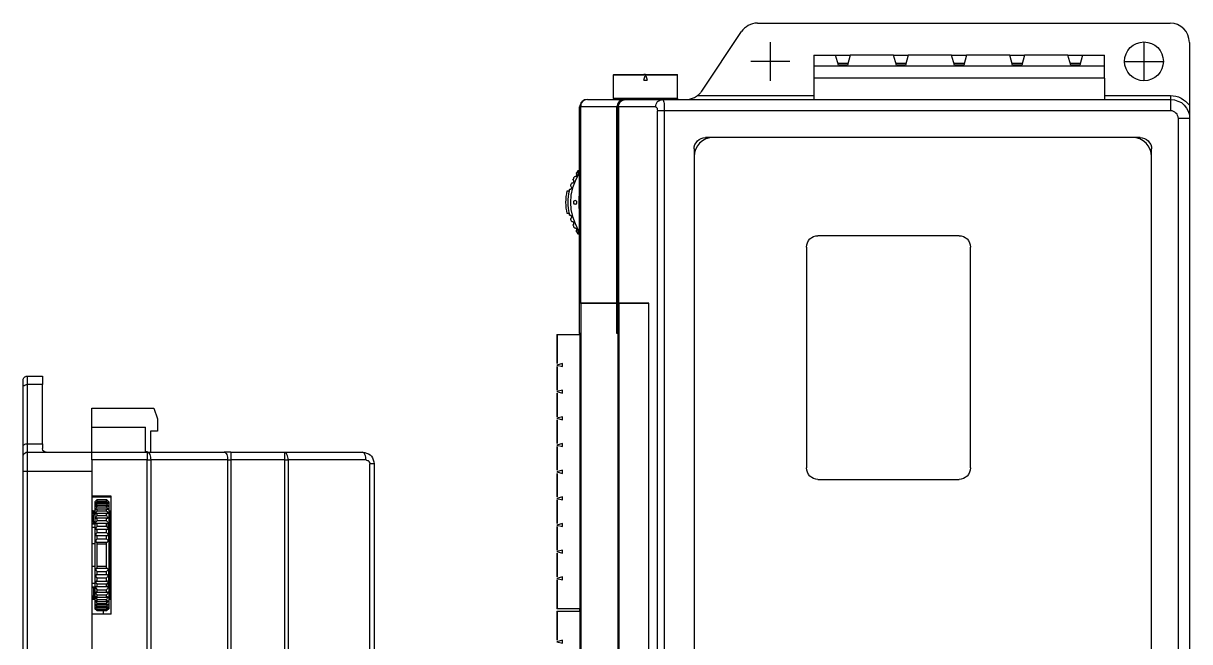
# Model space of a CAD drawing. Header units: inches. Extents: x 1.6 to 15.8, y 0 to 10.9.
# Drawn here: x 1.57 to 7.59, y 6.17 to 9.36 of the extents above; entities that cross this region are included whole.
import ezdxf

# ---------------------------------------------------------------- set-up
doc = ezdxf.new("R2010")
doc.units = ezdxf.units.IN
doc.layers.add('Circle Holes', color=3, linetype='Continuous', lineweight=25, true_color=0x00ff00)
doc.layers.add('Hole Centers', color=30, linetype='Continuous', lineweight=25, true_color=0xff7f00)
doc.layers.add('eg4015-datasheet(1)', color=7, linetype='Continuous')

msp = doc.modelspace()

# ---------------------------------------------------------------- linework, layer by layer
at = {"layer": 'Circle Holes'}
msp.add_circle((7.3551, 9.1655), 0.1001, dxfattribs=at)
msp.add_arc((5.4258, 9.165), 0.1002, 0, 0, dxfattribs=at)
at = {"layer": 'eg4015-datasheet(1)', "color": 2, "true_color": 0xffff00}
for points in [[(5.3591, 9.3621), (5.3466, 9.3621), (5.3341, 9.3593), (5.323, 9.3565), (5.3119, 9.351), (5.3022, 9.344), (5.2924, 9.3371), (5.2841, 9.3288), (5.2772, 9.319)], [(5.3591, 9.3621), (7.491, 9.3621)], [(7.5896, 9.2635), (7.5869, 9.2829), (7.5813, 9.3024), (7.573, 9.319), (7.5605, 9.3343), (7.5452, 9.3454), (7.5285, 9.3551), (7.5105, 9.3607), (7.491, 9.3621)], [(5.073, 9.0121), (5.2772, 9.319)], [(7.5896, 9.2635), (7.5896, 8.9385)], [(5.6508, 9.1968), (5.6508, 9.1426)], [(5.6508, 9.1968), (5.7619, 9.1968)], [(5.7772, 9.1454), (5.7619, 9.1968)], [(5.7619, 9.1968), (5.7772, 9.1968), (5.8008, 9.1968), (5.823, 9.1968), (5.8383, 9.1968)], [(5.8258, 9.1537), (5.8216, 9.1537), (5.8008, 9.1537), (5.7785, 9.1537), (5.7744, 9.1537)], [(5.8383, 9.1968), (5.8244, 9.1454)], [(6.0619, 9.1968), (5.8383, 9.1968)], [(6.0771, 9.1454), (6.0619, 9.1968)], [(6.0619, 9.1968), (6.0771, 9.1968), (6.1008, 9.1968), (6.123, 9.1968), (6.1383, 9.1968)], [(6.1258, 9.1537), (6.1216, 9.1537), (6.1008, 9.1537), (6.0785, 9.1537), (6.0744, 9.1537)], [(6.1383, 9.1968), (6.1244, 9.1454)], [(6.3619, 9.1968), (6.1383, 9.1968)], [(6.3771, 9.1454), (6.3619, 9.1968)], [(6.3619, 9.1968), (6.3771, 9.1968), (6.4008, 9.1968), (6.423, 9.1968), (6.4383, 9.1968)], [(6.4258, 9.1537), (6.4216, 9.1537), (6.4008, 9.1537), (6.3786, 9.1537), (6.3744, 9.1537)], [(6.4383, 9.1968), (6.4244, 9.1454)], [(6.6619, 9.1968), (6.4383, 9.1968)], [(6.6771, 9.1454), (6.6619, 9.1968)], [(6.6619, 9.1968), (6.6771, 9.1968), (6.7008, 9.1968), (6.723, 9.1968), (6.7383, 9.1968)], [(6.7258, 9.1537), (6.7216, 9.1537), (6.7008, 9.1537), (6.6785, 9.1537), (6.6744, 9.1537)], [(6.7383, 9.1968), (6.7244, 9.1454)], [(6.9619, 9.1968), (6.7383, 9.1968)], [(6.9771, 9.1454), (6.9619, 9.1968)], [(6.9619, 9.1968), (6.9771, 9.1968), (7.0008, 9.1968), (7.023, 9.1968), (7.0382, 9.1968)], [(7.0258, 9.1537), (7.0216, 9.1537), (7.0008, 9.1537), (6.9785, 9.1537), (6.9744, 9.1537)], [(7.0382, 9.1968), (7.0244, 9.1454)], [(7.0382, 9.1968), (7.1508, 9.1968)], [(7.1508, 9.1426), (7.1508, 9.1968)], [(4.616, 9.0982), (4.773, 9.0982)], [(4.616, 9.0982), (4.616, 9.0982), (4.616, 9.0968), (4.616, 9.0954)], [(4.616, 9.0954), (4.773, 9.0954)], [(4.616, 8.9732), (4.616, 9.0954)], [(4.7813, 9.0982), (4.773, 9.0982)], [(4.773, 9.069), (4.7813, 9.0982)], [(4.773, 9.0954), (4.773, 9.0982)], [(4.7813, 9.0982), (4.7897, 9.069)], [(4.7813, 9.0982), (4.7897, 9.0982)], [(4.7897, 9.0982), (4.9466, 9.0982)], [(4.7897, 9.0954), (4.7897, 9.0982)], [(4.7897, 9.0954), (4.9466, 9.0954)], [(4.9466, 9.0954), (4.9466, 9.0954), (4.9466, 9.0968), (4.9466, 9.0982)], [(4.9466, 8.9732), (4.9466, 9.0954)], [(5.6508, 9.1426), (7.1508, 9.1426)], [(5.6508, 9.1426), (5.6508, 9.0788)], [(5.8244, 9.1454), (5.7772, 9.1454)], [(5.791, 9.1482), (5.8091, 9.1482)], [(5.791, 9.1454), (5.791, 9.1482)], [(5.8105, 9.1454), (5.8091, 9.1482)], [(6.1244, 9.1454), (6.0771, 9.1454)], [(6.091, 9.1482), (6.1091, 9.1482)], [(6.091, 9.1454), (6.091, 9.1482)], [(6.1105, 9.1454), (6.1091, 9.1482)], [(6.4244, 9.1454), (6.3771, 9.1454)], [(6.391, 9.1482), (6.4091, 9.1482)], [(6.391, 9.1454), (6.391, 9.1482)], [(6.4105, 9.1454), (6.4091, 9.1482)], [(6.7244, 9.1454), (6.6771, 9.1454)], [(6.691, 9.1482), (6.7091, 9.1482), (6.7105, 9.1454)], [(6.691, 9.1482), (6.691, 9.1454)], [(7.0244, 9.1454), (6.9771, 9.1454)], [(6.991, 9.1482), (7.0091, 9.1482)], [(6.991, 9.1454), (6.991, 9.1482)], [(7.0105, 9.1454), (7.0091, 9.1482)], [(7.1508, 9.0788), (7.1508, 9.1426)], [(4.773, 9.069), (4.7897, 9.069)], [(7.1508, 9.0788), (5.6508, 9.0788)], [(5.6508, 9.0788), (5.6508, 8.969)], [(7.1508, 9.0788), (7.1508, 8.969)], [(4.616, 8.9732), (4.616, 8.969)], [(4.9466, 8.9732), (4.616, 8.9732)], [(4.9466, 8.9732), (4.9466, 8.969)], [(4.991, 8.969), (4.991, 8.969), (5.0077, 8.9704), (5.0341, 8.9788), (5.0494, 8.9885)], [(5.073, 9.0121), (5.0702, 9.0093), (5.0674, 9.0065), (5.0647, 9.0024), (5.0619, 8.9996), (5.0591, 8.9968), (5.0563, 8.994), (5.0536, 8.9912), (5.0494, 8.9885), (5.6508, 8.9885)], [(7.1508, 8.9885), (7.4924, 8.9885)], [(7.4924, 8.9885), (7.4924, 8.9843), (7.4924, 8.9815), (7.4924, 8.9774), (7.4924, 8.9746), (7.4924, 8.9718), (7.4924, 8.9704), (7.4924, 8.969)], [(7.4924, 8.9885), (7.5063, 8.9871), (7.5202, 8.9857), (7.5341, 8.9815), (7.5466, 8.976), (7.5591, 8.9676), (7.5702, 8.9593), (7.5799, 8.9496), (7.5896, 8.9385), (7.5896, 8.9135), (7.5896, 8.9051), (7.5896, 8.8996), (7.5896, 8.8954), (7.5896, 8.8913), (7.5896, 8.8899)], [(4.4813, 8.969), (4.473, 8.9676), (4.4661, 8.9662), (4.4591, 8.9621), (4.4535, 8.9579), (4.448, 8.951), (4.4452, 8.944), (4.4424, 8.9371), (4.4411, 8.9301)], [(4.4411, 7.9163), (4.4411, 8.9301), (4.4411, 8.9301), (4.4424, 8.9301), (4.4438, 8.9301), (4.4452, 8.9301)], [(4.4813, 8.969), (4.4744, 8.9676), (4.4674, 8.9662), (4.4619, 8.9621), (4.4563, 8.9579), (4.4508, 8.951), (4.448, 8.944), (4.4466, 8.9371), (4.4452, 8.9301)], [(4.6341, 8.9301), (4.4452, 8.9301)], [(4.4452, 8.9301), (4.4452, 7.9163)], [(4.4813, 8.969), (4.6702, 8.969)], [(4.6702, 8.969), (4.6633, 8.9676), (4.6563, 8.9662), (4.6508, 8.9621), (4.6452, 8.9579), (4.641, 8.951), (4.6369, 8.944), (4.6355, 8.9371), (4.6341, 8.9301)], [(4.6341, 7.9163), (4.6341, 8.9301), (4.6355, 8.9301), (4.6369, 8.9301), (4.6383, 8.9301)], [(4.6383, 8.9301), (4.6397, 8.9371), (4.641, 8.944), (4.6452, 8.951), (4.6494, 8.9579), (4.6563, 8.9621), (4.6633, 8.9662), (4.6702, 8.9676), (4.6786, 8.969)], [(4.6383, 7.9163), (4.6383, 8.9301), (4.6383, 8.9301), (4.6397, 8.9301), (4.641, 8.9301), (4.6424, 8.9301)], [(4.6424, 8.9301), (4.6424, 8.9371), (4.6452, 8.944), (4.648, 8.951), (4.6522, 8.9579), (4.6577, 8.9621), (4.6647, 8.9662), (4.6716, 8.9676), (4.6786, 8.969), (4.8702, 8.969)], [(4.6424, 8.9301), (4.6424, 7.9163)], [(4.8341, 8.9301), (4.6424, 8.9301)], [(4.6786, 8.969), (4.6771, 8.969), (4.6758, 8.969), (4.6744, 8.969), (4.673, 8.969), (4.6716, 8.969), (4.6702, 8.969)], [(4.8341, 8.9301), (4.8341, 8.9371), (4.8369, 8.944), (4.8396, 8.951), (4.8438, 8.9579), (4.8494, 8.9621), (4.8563, 8.9662), (4.8633, 8.9676), (4.8702, 8.969)], [(4.8341, 8.9301), (4.8355, 8.9287), (4.8383, 8.9274), (4.8396, 8.926), (4.8411, 8.9232), (4.8424, 8.9204), (4.8424, 8.9176), (4.8438, 8.9135), (4.8438, 8.9093)], [(4.8702, 8.969), (7.4924, 8.969)], [(4.8702, 8.969), (4.8716, 8.9676), (4.873, 8.9649), (4.8744, 8.9607), (4.8758, 8.9551), (4.8772, 8.9482), (4.8772, 8.9399), (4.8785, 8.9301), (4.8785, 8.9204), (4.8785, 8.9093)], [(7.4924, 8.969), (7.5119, 8.9676), (7.5299, 8.9607), (7.548, 8.9524), (7.5619, 8.9399), (7.5744, 8.9246), (7.5841, 8.9079), (7.5896, 8.8899), (7.591, 8.8704), (7.5896, 8.8704), (7.5869, 8.8704), (7.5813, 8.8704), (7.5744, 8.8704), (7.5646, 8.8704), (7.5549, 8.8704), (7.5438, 8.8704), (7.5327, 8.8704), (7.5313, 8.8787), (7.5285, 8.8857), (7.5257, 8.8926), (7.5202, 8.8982), (7.5146, 8.9037), (7.5077, 8.9065), (7.5008, 8.9093), (7.4924, 8.9093)], [(7.4924, 8.969), (7.4924, 8.9676), (7.4924, 8.9649), (7.4924, 8.9593), (7.4924, 8.951), (7.4924, 8.9426), (7.4924, 8.9329), (7.4924, 8.9218), (7.4924, 8.9093)], [(4.8785, 8.9093), (4.873, 8.9093), (4.8674, 8.9093), (4.8633, 8.9093), (4.8577, 8.9093), (4.8535, 8.9093), (4.8494, 8.9093), (4.8466, 8.9093), (4.8438, 8.9093)], [(4.8438, 3.1219), (4.8438, 8.9093)], [(4.8785, 8.9093), (4.8785, 3.1219)], [(7.4924, 8.9093), (4.8785, 8.9093)], [(7.5327, 3.1621), (7.5327, 8.8704)], [(7.591, 8.8704), (7.591, 3.1621)], [(5.1299, 8.7718), (5.1119, 8.7704), (5.0924, 8.7649), (5.0758, 8.7551), (5.0605, 8.7426), (5.0494, 8.7288), (5.0397, 8.7107), (5.0341, 8.6927), (5.0327, 8.6732)], [(5.0327, 8.7135), (5.0327, 8.7246), (5.0369, 8.7357), (5.0424, 8.7454), (5.0494, 8.7551), (5.0591, 8.7621), (5.0688, 8.7676), (5.0799, 8.7704), (5.091, 8.7718)], [(7.3355, 8.7718), (5.091, 8.7718)], [(7.3938, 8.6732), (7.3924, 8.6927), (7.3869, 8.7107), (7.3771, 8.7288), (7.366, 8.7426), (7.3508, 8.7551), (7.3341, 8.7649), (7.3146, 8.7704), (7.2966, 8.7718)], [(7.3355, 8.7718), (7.3466, 8.7704), (7.3577, 8.7676), (7.3688, 8.7621), (7.3771, 8.7551), (7.3841, 8.7454), (7.3897, 8.7357), (7.3938, 8.7246), (7.3938, 8.7135)], [(5.0327, 8.7135), (5.0327, 3.3191)], [(7.3938, 3.3191), (7.3938, 8.7135)], [(4.4341, 8.5801), (4.4174, 8.5468), (4.4049, 8.5121), (4.3966, 8.4746), (4.3938, 8.4371), (4.3966, 8.3996), (4.4049, 8.3635), (4.4174, 8.3274), (4.4341, 8.294)], [(4.4036, 8.5385), (4.4063, 8.5385), (4.4091, 8.5399), (4.4091, 8.5413), (4.4105, 8.5426), (4.4119, 8.544), (4.4119, 8.5454), (4.4119, 8.5468), (4.4119, 8.5482), (4.4105, 8.551), (4.4091, 8.5524), (4.4063, 8.5537)], [(4.4063, 8.5537), (4.4077, 8.5565), (4.4091, 8.5579), (4.4105, 8.5607), (4.4105, 8.5635), (4.4119, 8.5649), (4.4133, 8.5676), (4.4147, 8.569), (4.4161, 8.5718)], [(4.4161, 8.5718), (4.4188, 8.5704)], [(4.4188, 8.5704), (4.4216, 8.5718), (4.4244, 8.5718), (4.4244, 8.5732), (4.4258, 8.5746), (4.4272, 8.576), (4.4272, 8.5774), (4.4272, 8.5801), (4.4258, 8.5829), (4.4244, 8.5843), (4.423, 8.5857)], [(4.423, 8.5857), (4.4244, 8.5871), (4.4258, 8.5899), (4.4272, 8.5913), (4.4286, 8.594), (4.4299, 8.5954), (4.4313, 8.5982), (4.4327, 8.5996), (4.4341, 8.6024)], [(4.4411, 8.5954), (4.4383, 8.594), (4.4355, 8.5926), (4.4341, 8.5913), (4.4327, 8.5899), (4.4327, 8.5871), (4.4327, 8.5843), (4.4327, 8.5815), (4.4341, 8.5801)], [(4.4341, 8.6024), (4.4355, 8.601), (4.4383, 8.601)], [(4.4411, 8.576), (4.4411, 8.576), (4.4397, 8.576), (4.4383, 8.5774), (4.4369, 8.5774), (4.4355, 8.5788), (4.4341, 8.5801)], [(4.4383, 8.601), (4.4411, 8.601), (4.4424, 8.6024)], [(4.3883, 8.3788), (4.3772, 8.3788), (4.3744, 8.3927), (4.3716, 8.4079), (4.3716, 8.4232), (4.3702, 8.4371), (4.3716, 8.4524), (4.3716, 8.4676), (4.3744, 8.4815), (4.3772, 8.4968), (4.3883, 8.4968)], [(4.3883, 8.3788), (4.3855, 8.3927), (4.3841, 8.4079), (4.3827, 8.4218), (4.3827, 8.4371), (4.3827, 8.4524), (4.3841, 8.4676), (4.3855, 8.4815), (4.3883, 8.4968)], [(4.3883, 8.4968), (4.3883, 8.4982), (4.3897, 8.4982), (4.3897, 8.4996), (4.3897, 8.501), (4.3897, 8.5024), (4.3897, 8.5037), (4.391, 8.5052)], [(4.391, 8.5052), (4.3924, 8.5052)], [(4.3924, 8.5052), (4.3952, 8.5052), (4.398, 8.5065), (4.3994, 8.5079), (4.3994, 8.5107), (4.4008, 8.5121), (4.4008, 8.5135), (4.3994, 8.5163), (4.398, 8.5176), (4.3952, 8.5204)], [(4.3952, 8.5204), (4.3952, 8.5232), (4.3966, 8.5246), (4.3966, 8.5274), (4.398, 8.5302), (4.398, 8.5315), (4.3994, 8.5343), (4.4008, 8.5371), (4.4008, 8.5385)], [(4.4008, 8.5385), (4.4036, 8.5385)], [(4.4411, 8.394), (4.4383, 8.4135), (4.4383, 8.4371), (4.4383, 8.4621), (4.4411, 8.4802)], [(4.391, 8.369), (4.3897, 8.3704), (4.3897, 8.3718), (4.3897, 8.3732), (4.3897, 8.3746), (4.3897, 8.376), (4.3883, 8.3774), (4.3883, 8.3788)], [(4.3952, 8.3538), (4.398, 8.3565), (4.3994, 8.3579), (4.4008, 8.3607), (4.4008, 8.3621), (4.3994, 8.3649), (4.3994, 8.3662), (4.398, 8.3677), (4.3952, 8.369), (4.3924, 8.3704), (4.391, 8.369)], [(4.4008, 8.3357), (4.4008, 8.3385), (4.3994, 8.3399), (4.398, 8.3427), (4.398, 8.3454), (4.3966, 8.3468), (4.3966, 8.3496), (4.3952, 8.3524), (4.3952, 8.3538)], [(4.4063, 8.3204), (4.4105, 8.3232), (4.4119, 8.326), (4.4119, 8.3274), (4.4119, 8.3301), (4.4105, 8.3315), (4.4105, 8.3329), (4.4091, 8.3343), (4.4063, 8.3357), (4.4036, 8.3357), (4.4008, 8.3357)], [(4.4161, 8.3024), (4.4147, 8.3051), (4.4133, 8.3079), (4.4119, 8.3093), (4.4105, 8.3121), (4.4105, 8.3149), (4.4091, 8.3162), (4.4077, 8.319), (4.4063, 8.3204)], [(4.423, 8.2899), (4.4258, 8.2913), (4.4272, 8.294), (4.4272, 8.2968), (4.4272, 8.2982), (4.4258, 8.301), (4.4244, 8.3024), (4.423, 8.3024), (4.4202, 8.3038), (4.4174, 8.3038), (4.4161, 8.3024)], [(4.4341, 8.2732), (4.4327, 8.2746), (4.4313, 8.276), (4.4299, 8.2788), (4.4286, 8.2801), (4.4272, 8.2829), (4.4258, 8.2857), (4.4244, 8.2871), (4.423, 8.2899)], [(4.4341, 8.294), (4.4327, 8.2913), (4.4327, 8.2885), (4.4327, 8.2857), (4.4341, 8.2829), (4.4355, 8.2815), (4.4369, 8.2801), (4.4411, 8.2801)], [(4.4341, 8.294), (4.4341, 8.2954), (4.4355, 8.2954), (4.4369, 8.2968), (4.4383, 8.2982), (4.4397, 8.2982), (4.4411, 8.2982)], [(4.4411, 8.2732), (4.4411, 8.2732), (4.4383, 8.2746), (4.4355, 8.2732), (4.4341, 8.2732)], [(5.6133, 8.2065), (5.6147, 8.2176), (5.6174, 8.2287), (5.623, 8.2399), (5.6299, 8.2482), (5.6397, 8.2551), (5.6494, 8.2607), (5.6605, 8.2649), (5.6716, 8.2649)], [(6.4008, 8.2649), (5.6716, 8.2649)], [(6.4008, 8.2649), (6.4119, 8.2649), (6.423, 8.2607), (6.4327, 8.2551), (6.4424, 8.2482), (6.4494, 8.2399), (6.4549, 8.2287), (6.4577, 8.2176), (6.4591, 8.2065)], [(5.6133, 8.2065), (5.6133, 7.0649)], [(6.4591, 7.0649), (6.4591, 8.2065)], [(4.4411, 3.3163), (4.4411, 3.4732), (4.4411, 3.4732), (4.4424, 3.4732), (4.4438, 3.4732), (4.4438, 7.7593), (4.4424, 7.7593), (4.4411, 7.7593), (4.4411, 7.9163)], [(4.4452, 7.9163), (4.4452, 7.9163), (4.4438, 7.9163), (4.4424, 7.9163), (4.4411, 7.9163)], [(4.6327, 7.9163), (4.4452, 7.9163)], [(4.448, 7.9163), (4.448, 3.3163), (4.6327, 3.3163)], [(4.448, 7.9163), (4.6327, 7.9163)], [(4.6327, 7.7593), (4.6327, 7.9163)], [(4.6327, 7.9163), (4.6341, 7.9163), (4.6355, 7.9163), (4.6369, 7.9163), (4.6383, 7.9163)], [(4.6383, 3.3163), (4.6383, 3.4732), (4.6383, 3.4732), (4.6397, 3.4732), (4.6397, 7.7593), (4.6397, 7.7593), (4.6383, 7.7593), (4.6383, 7.9163)], [(4.6424, 7.9163), (4.641, 7.9163), (4.6397, 7.9163), (4.6383, 7.9163)], [(4.6424, 3.3163), (4.798, 3.3163), (4.798, 7.9163), (4.6424, 7.9163)], [(4.6438, 7.9163), (4.6438, 3.3163), (4.798, 3.3163)], [(4.6438, 7.9163), (4.798, 7.9163)], [(4.798, 3.3163), (4.798, 7.9163)], [(4.323, 7.7538), (4.323, 7.7538), (4.3244, 7.7538), (4.3258, 7.7538), (4.3272, 7.7538)], [(4.323, 7.7538), (4.323, 7.6704), (4.323, 7.6051)], [(4.3272, 7.6051), (4.3272, 7.7538), (4.4438, 7.7538)], [(4.4411, 7.7593), (4.4411, 7.7538)], [(4.6383, 7.7593), (4.6383, 7.7593), (4.6369, 7.7593), (4.6355, 7.7593), (4.6341, 7.7593), (4.6327, 7.7593)], [(4.6383, 7.7593), (4.6383, 7.7538)], [(4.323, 7.5885), (4.323, 7.5204), (4.323, 7.4663)], [(4.3272, 7.4663), (4.3272, 7.5885)], [(1.5688, 7.5197), (1.5688, 7.5238), (1.5702, 7.528), (1.5716, 7.5308), (1.5744, 7.5336), (1.5772, 7.5363), (1.5813, 7.5377), (1.5841, 7.5391), (1.5883, 7.5391)], [(1.5883, 7.5391), (1.5883, 7.5391), (1.5883, 7.5363), (1.5883, 7.5336), (1.5883, 7.528), (1.5883, 7.5211), (1.5883, 7.5141), (1.5883, 7.5058), (1.5883, 7.4961)], [(1.5883, 7.5391), (1.6675, 7.5391), (1.6675, 7.5391), (1.6675, 7.5363), (1.6675, 7.5336), (1.6675, 7.528), (1.6675, 7.5211), (1.6675, 7.5141), (1.6675, 7.5058), (1.6675, 7.4961)], [(1.5688, 7.485), (1.5688, 7.4919), (1.5688, 7.4988), (1.5688, 7.5058), (1.5688, 7.51), (1.5688, 7.5141), (1.5688, 7.5169), (1.5688, 7.5197)], [(1.5688, 7.485), (1.5688, 7.4863), (1.5702, 7.4891), (1.5716, 7.4905), (1.5744, 7.4919), (1.5772, 7.4933), (1.5813, 7.4947), (1.5841, 7.4961), (1.5883, 7.4961)], [(1.5688, 7.1794), (1.5688, 7.485)], [(1.5883, 7.4961), (1.5883, 7.1891)], [(1.6675, 7.4961), (1.5883, 7.4961)], [(1.6675, 7.1891), (1.6675, 7.4961)], [(4.323, 7.451), (4.323, 7.3829), (4.323, 7.3288)], [(4.3272, 7.3288), (4.3272, 7.451)], [(1.923, 7.3739), (2.2424, 7.3739)], [(1.923, 7.2752), (1.923, 7.3739)], [(2.2424, 7.3739), (2.2619, 7.3197)], [(2.2619, 7.3197), (2.2619, 7.2558)], [(4.323, 7.3135), (4.323, 7.2454), (4.323, 7.1913)], [(4.3272, 7.1913), (4.3272, 7.3135)], [(1.923, 7.2752), (2.1952, 7.2752)], [(1.923, 7.1461), (1.923, 7.2752)], [(2.1952, 7.2752), (2.1952, 7.2752), (2.1966, 7.2752), (2.198, 7.2752), (2.198, 7.2738), (2.1994, 7.2725)], [(2.1952, 7.2752), (2.1994, 7.2752)], [(2.1994, 7.2725), (2.1994, 7.2752)], [(2.1994, 7.1502), (2.1994, 7.2725)], [(2.2619, 7.2558), (2.2258, 7.2558), (2.2258, 7.1461)], [(1.5688, 7.1794), (1.5688, 7.1808), (1.5702, 7.1836), (1.5716, 7.185), (1.5744, 7.1864), (1.5772, 7.1877), (1.5813, 7.1891), (1.5841, 7.1891), (1.5883, 7.1891)], [(1.5688, 7.1266), (1.5688, 7.1266), (1.5688, 7.1294), (1.5688, 7.1336), (1.5688, 7.1405), (1.5688, 7.1475), (1.5688, 7.1572), (1.5688, 7.1669), (1.5688, 7.1794)], [(1.5883, 7.1891), (1.5883, 7.1808), (1.5883, 7.1711), (1.5883, 7.1641), (1.5883, 7.1572), (1.5883, 7.153), (1.5883, 7.1488), (1.5883, 7.1461)], [(1.5883, 7.1891), (1.6675, 7.1891)], [(1.6675, 7.1891), (1.6675, 7.1864), (1.6675, 7.1836), (1.6675, 7.1794), (1.6675, 7.1766), (1.6675, 7.1738), (1.6675, 7.1711), (1.6675, 7.1683), (1.6675, 7.1655)], [(4.323, 7.176), (4.323, 7.1065), (4.323, 7.0538)], [(4.3272, 7.0538), (4.3272, 7.176)], [(1.5688, 7.0474), (1.5688, 7.0627), (1.5688, 7.078), (1.5688, 7.0919), (1.5688, 7.103), (1.5688, 7.1127), (1.5688, 7.1197), (1.5688, 7.1252), (1.5688, 7.1266), (1.5688, 7.1294), (1.5702, 7.1336), (1.5716, 7.1377), (1.5744, 7.1405), (1.5772, 7.1419), (1.5813, 7.1447), (1.5841, 7.1461), (1.5883, 7.1461), (1.5883, 7.1447), (1.5883, 7.1377), (1.5883, 7.1294), (1.5883, 7.1169), (1.5883, 7.1016), (1.5883, 7.085), (1.5883, 7.0669), (1.5883, 7.0474)], [(1.5883, 7.1461), (1.923, 7.1461)], [(1.6869, 7.1461), (1.6869, 7.1461), (1.6799, 7.1475), (1.6702, 7.1558), (1.6675, 7.1655)], [(1.923, 7.1461), (2.2091, 7.1461), (2.2091, 7.1447), (2.2091, 7.1433), (2.2091, 7.1391), (2.2091, 7.135), (2.2091, 7.128), (2.2091, 7.1211), (2.2091, 7.1141), (2.2091, 7.1072)], [(1.923, 7.1072), (1.923, 7.1141), (1.923, 7.1211), (1.923, 7.128), (1.923, 7.135), (1.923, 7.1391), (1.923, 7.1433), (1.923, 7.1447), (1.923, 7.1461)], [(1.923, 7.1072), (1.923, 6.9197)], [(2.2091, 7.1072), (1.923, 7.1072)], [(2.1994, 7.1502), (2.2091, 7.1502), (2.2091, 7.1461)], [(2.2091, 7.1461), (2.2133, 7.1447), (2.2161, 7.1433), (2.2189, 7.1391), (2.2216, 7.135), (2.223, 7.128), (2.2258, 7.1211), (2.2258, 7.1141), (2.2272, 7.1072)], [(2.2091, 7.1461), (2.6063, 7.1461), (2.6105, 7.1447), (2.6133, 7.1433), (2.6161, 7.1391), (2.6188, 7.135), (2.6216, 7.128), (2.623, 7.1211), (2.623, 7.1141), (2.6244, 7.1072)], [(2.2091, 6.0933), (2.2091, 7.1072)], [(2.2091, 7.1072), (2.2119, 7.1072), (2.2133, 7.1072), (2.2161, 7.1072), (2.2189, 7.1072), (2.2202, 7.1072), (2.223, 7.1072), (2.2244, 7.1072), (2.2272, 7.1072), (2.2272, 6.0933), (2.2244, 6.0933), (2.223, 6.0933), (2.2202, 6.0933), (2.2189, 6.0933), (2.2161, 6.0933), (2.2133, 6.0933), (2.2119, 6.0933), (2.2091, 6.0933)], [(2.6244, 1.4559), (2.6244, 7.1072), (2.2272, 7.1072)], [(2.6411, 7.1461), (2.6369, 7.1461), (2.6327, 7.1461), (2.6272, 7.1461), (2.623, 7.1461), (2.6188, 7.1461), (2.6147, 7.1461), (2.6105, 7.1461), (2.6063, 7.1461)], [(2.6244, 7.1072), (2.6258, 7.1072), (2.6286, 7.1072), (2.6299, 7.1072), (2.6327, 7.1072), (2.6341, 7.1072), (2.6369, 7.1072), (2.6383, 7.1072), (2.6411, 7.1072)], [(2.6411, 7.1461), (2.6411, 7.1447), (2.6411, 7.1433), (2.6411, 7.1391), (2.6411, 7.135), (2.6411, 7.128), (2.6411, 7.1211), (2.6411, 7.1141), (2.6411, 7.1072)], [(2.6411, 7.1461), (2.9188, 7.1461)], [(2.6411, 7.1072), (2.6411, 1.4559)], [(2.9188, 7.1072), (2.6411, 7.1072)], [(2.9188, 7.1072), (2.9188, 7.1141), (2.9188, 7.1211), (2.9188, 7.128), (2.9188, 7.135), (2.9188, 7.1391), (2.9188, 7.1433), (2.9188, 7.1447), (2.9188, 7.1461)], [(2.9355, 7.1072), (2.9355, 7.1141), (2.9341, 7.1211), (2.9327, 7.128), (2.93, 7.135), (2.9272, 7.1391), (2.9244, 7.1433), (2.9216, 7.1447), (2.9188, 7.1461)], [(2.9188, 7.1461), (3.3202, 7.1461)], [(3.3383, 7.1072), (2.9355, 7.1072)], [(3.3383, 7.1072), (3.3369, 7.1141), (3.3369, 7.1211), (3.3355, 7.128), (3.3327, 7.135), (3.3299, 7.1391), (3.3272, 7.1433), (3.3244, 7.1447), (3.3202, 7.1461)], [(3.3202, 7.1461), (3.3313, 7.1447), (3.341, 7.1419), (3.3508, 7.1377), (3.3591, 7.1322), (3.366, 7.1252), (3.3716, 7.1169), (3.3758, 7.1072), (3.3786, 7.0975), (3.3799, 7.0863), (3.3799, 7.0863), (3.3786, 7.0863), (3.3758, 7.0863), (3.3744, 7.0863), (3.3702, 7.0863), (3.366, 7.0863), (3.3619, 7.0863), (3.3577, 7.0863)], [(3.3383, 7.1072), (3.341, 7.1058), (3.3452, 7.1044), (3.3494, 7.103), (3.3522, 7.1002), (3.3536, 7.0975), (3.3563, 7.0947), (3.3577, 7.0905), (3.3577, 7.0863)], [(1.5883, 7.0474), (1.5883, 1.3391), (1.5841, 1.3391), (1.5813, 1.3391), (1.5772, 1.3391), (1.5744, 1.3391), (1.5716, 1.3391), (1.5702, 1.3391), (1.5688, 1.3391), (1.5688, 7.0474)], [(1.5883, 7.0474), (1.5841, 7.0474), (1.5813, 7.0474), (1.5772, 7.0474), (1.5744, 7.0474), (1.5716, 7.0474), (1.5702, 7.0474), (1.5688, 7.0474)], [(1.923, 7.0474), (1.5883, 7.0474)], [(1.923, 7.0474), (1.923, 5.9308)], [(3.3577, 1.2989), (3.3577, 7.0863)], [(3.3799, 7.0863), (3.3799, 1.2989)], [(5.6716, 7.0051), (5.6605, 7.0066), (5.6494, 7.0107), (5.6397, 7.0163), (5.6299, 7.0232), (5.623, 7.0315), (5.6174, 7.0427), (5.6147, 7.0538), (5.6133, 7.0649)], [(6.4591, 7.0649), (6.4577, 7.0538), (6.4549, 7.0427), (6.4494, 7.0315), (6.4424, 7.0232), (6.4327, 7.0163), (6.423, 7.0107), (6.4119, 7.0066), (6.4008, 7.0051)], [(4.323, 7.0371), (4.323, 6.969), (4.323, 6.9163)], [(4.3272, 6.9163), (4.3272, 7.0371)], [(5.6716, 7.0051), (6.4008, 7.0051)], [(2.0216, 6.31), (2.0216, 6.9197), (1.923, 6.9197)], [(2.0216, 6.9141), (1.923, 6.9141)], [(1.9383, 6.8905), (1.9508, 6.903)], [(1.9383, 6.8905), (1.9383, 6.8822), (1.9383, 6.8683), (1.9383, 6.8488), (1.9383, 6.8252), (1.9383, 6.7961), (1.9383, 6.7641), (1.9383, 6.7294), (1.9383, 6.6933), (1.9383, 6.6544), (1.9383, 6.6141), (1.9383, 6.5753), (1.9383, 6.5364), (1.9383, 6.4988), (1.9383, 6.4641), (1.9383, 6.4322), (1.9383, 6.4044), (1.9383, 6.3808), (1.9383, 6.3613), (1.9383, 6.3475), (1.9383, 6.3377)], [(1.9508, 6.8919), (1.9466, 6.8891), (1.9452, 6.8864), (1.9438, 6.8836), (1.9425, 6.8836), (1.9425, 6.8822), (1.9438, 6.8822)], [(1.9508, 6.8794), (1.9466, 6.8766), (1.9452, 6.8738), (1.9438, 6.8711), (1.9425, 6.8697), (1.9425, 6.8683), (1.9438, 6.8683)], [(1.9438, 6.8822), (1.9438, 6.8822), (1.9466, 6.8836), (1.9494, 6.8864), (1.9508, 6.8877)], [(1.9438, 6.8683), (1.9452, 6.8683), (1.948, 6.8711), (1.9508, 6.8725)], [(1.9508, 6.8919), (1.9508, 6.8933), (1.9508, 6.8961), (1.9508, 6.8975), (1.9508, 6.8988), (1.9508, 6.9002), (1.9508, 6.9016), (1.9508, 6.903)], [(1.9508, 6.903), (1.998, 6.903)], [(1.998, 6.8919), (1.9508, 6.8919)], [(1.9508, 6.8794), (1.9508, 6.8808), (1.9508, 6.8822), (1.9508, 6.8836), (1.9508, 6.8849), (1.9508, 6.8864), (1.9508, 6.8877)], [(1.9508, 6.8877), (1.998, 6.8877)], [(1.998, 6.8794), (1.9508, 6.8794)], [(1.9508, 6.8627), (1.9508, 6.8641), (1.9508, 6.8655), (1.9508, 6.8669), (1.9508, 6.8683), (1.9508, 6.8697), (1.9508, 6.8711), (1.9508, 6.8725)], [(1.9508, 6.8725), (1.998, 6.8725)], [(1.998, 6.903), (2.0105, 6.8905)], [(1.998, 6.8919), (1.998, 6.8933), (1.998, 6.8961), (1.998, 6.8975), (1.998, 6.8988), (1.998, 6.9002), (1.998, 6.9016), (1.998, 6.903)], [(2.0049, 6.8822), (2.0064, 6.8822), (2.0064, 6.8836), (2.0049, 6.8849), (2.0036, 6.8864), (2.0008, 6.8891), (1.998, 6.8919)], [(1.998, 6.8877), (2.0008, 6.8849), (2.0022, 6.8836), (2.0036, 6.8822), (2.0049, 6.8822)], [(1.998, 6.8794), (1.998, 6.8808), (1.998, 6.8822), (1.998, 6.8836), (1.998, 6.8849), (1.998, 6.8864), (1.998, 6.8877)], [(2.0049, 6.8683), (2.0064, 6.8683), (2.0064, 6.8697), (2.0049, 6.8711), (2.0036, 6.8725), (2.0022, 6.8752), (2.0008, 6.8766), (1.998, 6.8794)], [(1.998, 6.8725), (2.0022, 6.8697), (2.0036, 6.8683), (2.0049, 6.8683)], [(1.998, 6.8627), (1.998, 6.8641), (1.998, 6.8655), (1.998, 6.8669), (1.998, 6.8683), (1.998, 6.8697), (1.998, 6.8711), (1.998, 6.8725)], [(2.0049, 6.8919), (2.0049, 6.8919), (2.0049, 6.8905), (2.0049, 6.8891), (2.0077, 6.8877), (2.0105, 6.8849)], [(2.0105, 6.8891), (2.0064, 6.8905), (2.0049, 6.8919)], [(2.0105, 6.8905), (2.0105, 6.8905), (2.0105, 6.8891)], [(2.0105, 6.8891), (2.0105, 6.8864), (2.0105, 6.8849)], [(2.0105, 6.8849), (2.0105, 6.8766), (2.0105, 6.8683), (2.0105, 6.8558), (2.0105, 6.8433), (2.0105, 6.828), (2.0105, 6.81), (2.0105, 6.7919), (2.0105, 6.7725)], [(4.323, 6.8996), (4.323, 6.8315), (4.323, 6.7774)], [(4.3272, 6.7774), (4.3272, 6.8996)], [(1.9286, 6.8433), (1.9286, 6.8433), (1.923, 6.8433), (1.9383, 6.8433)], [(1.923, 6.8433), (1.9286, 6.8433)], [(1.9383, 6.8364), (1.923, 6.8364)], [(1.923, 6.8308), (1.9383, 6.8308)], [(1.923, 6.8238), (1.9313, 6.8238)], [(1.9383, 6.7863), (1.9313, 6.7863), (1.9313, 6.8252), (1.9383, 6.8252)], [(1.9508, 6.8627), (1.9466, 6.86), (1.9452, 6.8572), (1.9438, 6.8544), (1.9425, 6.853), (1.9425, 6.8516), (1.9438, 6.8516), (1.9438, 6.8502)], [(1.9508, 6.8419), (1.9466, 6.8391), (1.9452, 6.8364), (1.9438, 6.8336), (1.9425, 6.8322), (1.9425, 6.8308), (1.9438, 6.8308), (1.9438, 6.8294), (1.9452, 6.8294)], [(1.9508, 6.8183), (1.9466, 6.8155), (1.9452, 6.8127), (1.9438, 6.8113), (1.9425, 6.8086), (1.9425, 6.8072), (1.9438, 6.8058), (1.9452, 6.8058)], [(1.9438, 6.8502), (1.9466, 6.8516), (1.9494, 6.853), (1.9508, 6.8544)], [(1.9452, 6.8294), (1.9466, 6.8308), (1.9508, 6.8322)], [(1.9452, 6.8058), (1.948, 6.8058), (1.9508, 6.8072)], [(1.998, 6.8627), (1.9508, 6.8627)], [(1.9508, 6.8419), (1.9508, 6.8447), (1.9508, 6.8461), (1.9508, 6.8475), (1.9508, 6.8488), (1.9508, 6.8502), (1.9508, 6.8516), (1.9508, 6.853), (1.9508, 6.8544)], [(1.9508, 6.8544), (1.998, 6.8544)], [(1.998, 6.8419), (1.9508, 6.8419)], [(1.9508, 6.8183), (1.9508, 6.8211), (1.9508, 6.8225), (1.9508, 6.8238), (1.9508, 6.8252), (1.9508, 6.828), (1.9508, 6.8294), (1.9508, 6.8308), (1.9508, 6.8322)], [(1.9508, 6.8322), (1.998, 6.8322)], [(1.998, 6.8183), (1.9508, 6.8183)], [(1.9508, 6.7919), (1.9508, 6.7933), (1.9508, 6.7961), (1.9508, 6.7975), (1.9508, 6.8002), (1.9508, 6.8016), (1.9508, 6.803), (1.9508, 6.8058), (1.9508, 6.8072)], [(1.9508, 6.8072), (1.998, 6.8072)], [(2.0049, 6.8502), (2.0049, 6.8516), (2.0064, 6.8516), (2.0064, 6.853), (2.0049, 6.8544), (2.0049, 6.8558), (2.0036, 6.8572), (2.0008, 6.86), (1.998, 6.8627)], [(1.998, 6.8544), (2.0022, 6.8516), (2.0036, 6.8516), (2.0049, 6.8502)], [(1.998, 6.8419), (1.998, 6.8447), (1.998, 6.8461), (1.998, 6.8475), (1.998, 6.8488), (1.998, 6.8502), (1.998, 6.8516), (1.998, 6.853), (1.998, 6.8544)], [(2.0036, 6.8294), (2.0049, 6.8294), (2.0064, 6.8308), (2.0064, 6.8322), (2.0049, 6.8336), (2.0049, 6.835), (2.0036, 6.8377), (2.0022, 6.8391), (1.998, 6.8419)], [(1.998, 6.8322), (2.0008, 6.8308), (2.0036, 6.8294)], [(1.998, 6.8183), (1.998, 6.8211), (1.998, 6.8225), (1.998, 6.8238), (1.998, 6.8252), (1.998, 6.828), (1.998, 6.8294), (1.998, 6.8308), (1.998, 6.8322)], [(2.0036, 6.8058), (2.0049, 6.8058), (2.0064, 6.8072), (2.0064, 6.8086), (2.0049, 6.81), (2.0049, 6.8113), (2.0036, 6.8127), (2.0022, 6.8155), (1.998, 6.8183)], [(1.998, 6.8072), (2.0008, 6.8058), (2.0036, 6.8058)], [(1.998, 6.7919), (1.998, 6.7933), (1.998, 6.7961), (1.998, 6.7975), (1.998, 6.8002), (1.998, 6.8016), (1.998, 6.803), (1.998, 6.8058), (1.998, 6.8072)], [(2.0105, 6.8447), (2.0133, 6.8447)], [(2.0133, 6.8447), (2.0133, 6.8211)], [(2.0133, 6.8225), (2.0133, 6.7836)], [(1.923, 6.7822), (1.9383, 6.7822)], [(1.923, 6.7766), (1.9383, 6.7766)], [(1.923, 6.76), (1.9383, 6.76)], [(1.9313, 6.7863), (1.9313, 6.7836)], [(1.9313, 6.7836), (1.9383, 6.7836)], [(1.9438, 6.7836), (1.9425, 6.7822), (1.9425, 6.7808), (1.9438, 6.7794)], [(1.9508, 6.7627), (1.9466, 6.76), (1.9452, 6.7572), (1.9438, 6.7558), (1.9425, 6.753), (1.9425, 6.7516), (1.9438, 6.7502), (1.9438, 6.7489), (1.9452, 6.7474), (1.9466, 6.7474)], [(1.9508, 6.7919), (1.9466, 6.7891), (1.9452, 6.7863), (1.9438, 6.7836)], [(1.9438, 6.7794), (1.9438, 6.778), (1.9466, 6.778)], [(1.9466, 6.778), (1.9494, 6.778), (1.9508, 6.7794)], [(1.9466, 6.7474), (1.9508, 6.7489)], [(1.998, 6.7919), (1.9508, 6.7919)], [(1.9508, 6.7627), (1.9508, 6.7641), (1.9508, 6.7669), (1.9508, 6.7683), (1.9508, 6.7711), (1.9508, 6.7725), (1.9508, 6.7752), (1.9508, 6.7766), (1.9508, 6.7794)], [(1.9508, 6.7794), (1.998, 6.7794)], [(1.998, 6.7627), (1.9508, 6.7627)], [(1.9508, 6.7308), (1.9508, 6.7336), (1.9508, 6.735), (1.9508, 6.7377), (1.9508, 6.7405), (1.9508, 6.7419), (1.9508, 6.7447), (1.9508, 6.7461), (1.9508, 6.7489)], [(1.9508, 6.7489), (1.998, 6.7489)], [(2.0049, 6.7836), (2.0036, 6.7863), (2.0022, 6.7891), (1.998, 6.7919)], [(1.998, 6.7794), (2.0008, 6.778), (2.0022, 6.778)], [(1.998, 6.7627), (1.998, 6.7641), (1.998, 6.7669), (1.998, 6.7683), (1.998, 6.7711), (1.998, 6.7725), (1.998, 6.7752), (1.998, 6.7766), (1.998, 6.7794)], [(2.0022, 6.7474), (2.0036, 6.7489), (2.0049, 6.7489), (2.0064, 6.7502), (2.0064, 6.7516), (2.0064, 6.753), (2.0049, 6.7544), (2.0036, 6.7572), (2.0022, 6.76), (2.0008, 6.7613), (1.998, 6.7627)], [(1.998, 6.7489), (2.0022, 6.7474)], [(1.998, 6.7308), (1.998, 6.7336), (1.998, 6.735), (1.998, 6.7377), (1.998, 6.7405), (1.998, 6.7419), (1.998, 6.7447), (1.998, 6.7461), (1.998, 6.7489)], [(2.0022, 6.778), (2.0049, 6.778), (2.0049, 6.7794)], [(2.0049, 6.7794), (2.0064, 6.7808), (2.0064, 6.7822), (2.0049, 6.7836)], [(2.0091, 6.7725), (2.0064, 6.7711), (2.0049, 6.7697), (2.0049, 6.7683), (2.0049, 6.7669), (2.0049, 6.7641), (2.0064, 6.7613), (2.0091, 6.7586), (2.0105, 6.7572)], [(2.0105, 6.7725), (2.0091, 6.7725)], [(2.0133, 6.7836), (2.0105, 6.7836)], [(2.0105, 6.7822), (2.0133, 6.7822)], [(2.0105, 6.7641), (2.0105, 6.7794)], [(2.0105, 6.7752), (2.0133, 6.7752)], [(2.0105, 6.7725), (2.0105, 6.7711), (2.0105, 6.7683), (2.0105, 6.7655), (2.0105, 6.7613), (2.0105, 6.7586), (2.0105, 6.7572)], [(2.0105, 6.7572), (2.0105, 6.7239), (2.0105, 6.6891), (2.0105, 6.6516), (2.0105, 6.6141), (2.0105, 6.5766), (2.0105, 6.5405), (2.0105, 6.5044), (2.0105, 6.4711)], [(2.0105, 6.6919), (2.0105, 6.7058), (2.0105, 6.7447), (2.0105, 6.7502)], [(2.0133, 6.7836), (2.0133, 6.7822)], [(2.0133, 6.7822), (2.0133, 6.7766)], [(2.0133, 6.7752), (2.0133, 6.7447), (2.0133, 6.7058), (2.0133, 6.6613), (2.0133, 6.6141), (2.0133, 6.5669), (2.0133, 6.5238), (2.0133, 6.485), (2.0133, 6.453)], [(2.0133, 6.7474), (2.0216, 6.7474)], [(4.323, 6.7621), (4.323, 6.694), (4.323, 6.6399)], [(4.3272, 6.6399), (4.3272, 6.7621)], [(1.9508, 6.7308), (1.9466, 6.728), (1.9452, 6.7266), (1.9438, 6.7239), (1.9425, 6.7224), (1.9425, 6.7197), (1.9438, 6.7183), (1.9438, 6.7169), (1.9452, 6.7155), (1.948, 6.7155)], [(1.9508, 6.6975), (1.9466, 6.6961), (1.9452, 6.6933), (1.9438, 6.6905), (1.9425, 6.6891), (1.9425, 6.6877), (1.9438, 6.685), (1.9438, 6.6836), (1.9452, 6.6822), (1.9494, 6.6822)], [(1.948, 6.7155), (1.9508, 6.7155)], [(1.998, 6.7308), (1.9508, 6.7308)], [(1.9508, 6.6975), (1.9508, 6.7002), (1.9508, 6.7016), (1.9508, 6.7044), (1.9508, 6.7072), (1.9508, 6.7086), (1.9508, 6.7113), (1.9508, 6.7141), (1.9508, 6.7155)], [(1.9508, 6.7155), (1.998, 6.7155)], [(1.998, 6.6975), (1.9508, 6.6975)], [(2.0008, 6.7155), (2.0036, 6.7155), (2.0049, 6.7169), (2.0049, 6.7183), (2.0064, 6.7197), (2.0064, 6.7211), (2.0049, 6.7224), (2.0049, 6.7239), (2.0049, 6.7252), (2.0022, 6.728), (2.0008, 6.7294), (1.998, 6.7308)], [(1.998, 6.7155), (2.0008, 6.7155)], [(1.998, 6.6975), (1.998, 6.7002), (1.998, 6.7016), (1.998, 6.7044), (1.998, 6.7072), (1.998, 6.7086), (1.998, 6.7113), (1.998, 6.7141), (1.998, 6.7155)], [(1.9994, 6.6822), (2.0022, 6.6822), (2.0049, 6.6836), (2.0049, 6.685), (2.0064, 6.6877), (2.0064, 6.6891), (2.0049, 6.6905), (2.0036, 6.6933), (2.0022, 6.6947), (1.998, 6.6975)], [(1.9383, 6.6739), (1.923, 6.6739)], [(1.9494, 6.6822), (1.9508, 6.6822)], [(1.9508, 6.6739), (1.9508, 6.6752), (1.9508, 6.6766), (1.9508, 6.678), (1.9508, 6.6794), (1.9508, 6.6808), (1.9508, 6.6822)], [(1.9508, 6.6822), (1.998, 6.6822)], [(1.9508, 6.5558), (1.9508, 6.6141), (1.9508, 6.6739)], [(1.9508, 6.6739), (1.998, 6.6739)], [(1.998, 6.6822), (1.9994, 6.6822)], [(1.998, 6.6739), (1.998, 6.6752), (1.998, 6.6766), (1.998, 6.678), (1.998, 6.6794), (1.998, 6.6808), (1.998, 6.6822)], [(1.998, 6.5558), (1.998, 6.5697), (1.998, 6.585), (1.998, 6.6002), (1.998, 6.6141), (1.998, 6.6294), (1.998, 6.6447), (1.998, 6.6586), (1.998, 6.6739)], [(4.323, 6.6246), (4.323, 6.5565), (4.323, 6.5024)], [(4.3272, 6.5024), (4.3272, 6.6246)], [(1.9383, 6.5558), (1.923, 6.5558)], [(1.9508, 6.5461), (1.9466, 6.5461), (1.9452, 6.5461), (1.9438, 6.5447), (1.9425, 6.5419), (1.9425, 6.5405), (1.9438, 6.5391), (1.9438, 6.5364), (1.9452, 6.535), (1.948, 6.5322), (1.9508, 6.5308)], [(1.9508, 6.5127), (1.9466, 6.5127), (1.9452, 6.5127), (1.9438, 6.5114), (1.9425, 6.51), (1.9425, 6.5072), (1.9438, 6.5058), (1.9438, 6.5044), (1.9452, 6.5016), (1.948, 6.4988), (1.9508, 6.4975)], [(1.998, 6.5558), (1.9508, 6.5558)], [(1.9508, 6.5461), (1.9508, 6.5475), (1.9508, 6.5488), (1.9508, 6.5502), (1.9508, 6.5516), (1.9508, 6.553), (1.9508, 6.5544), (1.9508, 6.5558)], [(1.998, 6.5461), (1.9508, 6.5461)], [(1.9508, 6.5127), (1.9508, 6.5155), (1.9508, 6.5169), (1.9508, 6.5197), (1.9508, 6.5225), (1.9508, 6.5238), (1.9508, 6.5266), (1.9508, 6.5294), (1.9508, 6.5308)], [(1.9508, 6.5308), (1.998, 6.5308)], [(1.998, 6.5127), (1.9508, 6.5127)], [(1.998, 6.5461), (1.998, 6.5475), (1.998, 6.5488), (1.998, 6.5502), (1.998, 6.5516), (1.998, 6.553), (1.998, 6.5544), (1.998, 6.5558)], [(1.998, 6.5308), (2.0022, 6.5336), (2.0036, 6.535), (2.0049, 6.5377), (2.0064, 6.5391), (2.0064, 6.5419), (2.0049, 6.5433), (2.0049, 6.5447), (2.0036, 6.5461), (2.0008, 6.5475), (1.998, 6.5461)], [(1.998, 6.5127), (1.998, 6.5155), (1.998, 6.5169), (1.998, 6.5197), (1.998, 6.5225), (1.998, 6.5238), (1.998, 6.5266), (1.998, 6.5294), (1.998, 6.5308)], [(1.998, 6.4975), (2.0022, 6.5002), (2.0036, 6.503), (2.0049, 6.5044), (2.0064, 6.5072), (2.0064, 6.5086), (2.0049, 6.51), (2.0049, 6.5114), (2.0036, 6.5127), (2.0008, 6.5127), (1.998, 6.5127)], [(2.0105, 6.4794), (2.0105, 6.485), (2.0105, 6.5238), (2.0105, 6.535)], [(1.9383, 6.4683), (1.923, 6.4683)], [(1.923, 6.4516), (1.9383, 6.4516)], [(1.923, 6.4475), (1.9383, 6.4475)], [(1.9383, 6.4433), (1.9313, 6.4433), (1.9313, 6.4447)], [(1.9383, 6.4447), (1.9313, 6.4447)], [(1.9508, 6.4794), (1.9466, 6.4808), (1.9452, 6.4808), (1.9438, 6.4794), (1.9425, 6.478), (1.9425, 6.4766), (1.9438, 6.4752), (1.9438, 6.4725), (1.9452, 6.4697), (1.948, 6.4683), (1.9508, 6.4669)], [(1.9508, 6.4502), (1.9466, 6.4516), (1.9452, 6.4502), (1.9438, 6.4502), (1.9425, 6.4489), (1.9425, 6.4475), (1.9438, 6.4461), (1.9438, 6.4433), (1.9452, 6.4419), (1.948, 6.4377), (1.9508, 6.4363)], [(1.9508, 6.4794), (1.9508, 6.4822), (1.9508, 6.485), (1.9508, 6.4864), (1.9508, 6.4891), (1.9508, 6.4919), (1.9508, 6.4933), (1.9508, 6.4961), (1.9508, 6.4975)], [(1.9508, 6.4975), (1.998, 6.4975)], [(1.998, 6.4794), (1.9508, 6.4794)], [(1.9508, 6.4502), (1.9508, 6.4516), (1.9508, 6.453), (1.9508, 6.4558), (1.9508, 6.4572), (1.9508, 6.46), (1.9508, 6.4627), (1.9508, 6.4641), (1.9508, 6.4669)], [(1.9508, 6.4669), (1.998, 6.4669)], [(1.998, 6.4502), (1.9508, 6.4502)], [(1.998, 6.4794), (1.998, 6.4822), (1.998, 6.485), (1.998, 6.4864), (1.998, 6.4891), (1.998, 6.4919), (1.998, 6.4933), (1.998, 6.4961), (1.998, 6.4975)], [(1.998, 6.4669), (2.0022, 6.4683), (2.0036, 6.4711), (2.0049, 6.4739), (2.0064, 6.4752), (2.0064, 6.478), (2.0049, 6.4794), (2.0036, 6.4808), (2.0008, 6.4808), (1.998, 6.4794)], [(1.998, 6.4502), (1.998, 6.4516), (1.998, 6.453), (1.998, 6.4558), (1.998, 6.4572), (1.998, 6.46), (1.998, 6.4627), (1.998, 6.4641), (1.998, 6.4669)], [(1.998, 6.4363), (2.0022, 6.4391), (2.0036, 6.4419), (2.0049, 6.4447), (2.0064, 6.4461), (2.0064, 6.4489), (2.0049, 6.4489), (2.0049, 6.4502), (2.0036, 6.4516), (2.0008, 6.4502), (1.998, 6.4502)], [(2.0105, 6.4711), (2.0064, 6.4683), (2.0049, 6.4655), (2.0049, 6.4627), (2.0049, 6.46), (2.0049, 6.4586), (2.0064, 6.4572), (2.0077, 6.4572), (2.0091, 6.4572)], [(2.0091, 6.4572), (2.0105, 6.4572)], [(2.0105, 6.4711), (2.0105, 6.4697), (2.0105, 6.4669), (2.0105, 6.4627), (2.0105, 6.46), (2.0105, 6.4586), (2.0105, 6.4572)], [(2.0105, 6.4489), (2.0105, 6.4655)], [(2.0105, 6.4572), (2.0105, 6.4363), (2.0105, 6.4183), (2.0105, 6.4016), (2.0105, 6.3863), (2.0105, 6.3725), (2.0105, 6.3613), (2.0105, 6.3516), (2.0105, 6.3447)], [(2.0105, 6.453), (2.0133, 6.453)], [(2.0133, 6.4461), (2.0105, 6.4461)], [(2.0133, 6.4447), (2.0105, 6.4447)], [(2.0133, 6.4516), (2.0133, 6.4461)], [(2.0133, 6.4461), (2.0133, 6.4447)], [(2.0133, 6.4447), (2.0133, 6.4058)], [(4.323, 6.4871), (4.323, 6.4024), (4.323, 6.3371)], [(4.4438, 6.3371), (4.3272, 6.3371), (4.3272, 6.4871)], [(1.923, 6.4044), (1.9313, 6.4044)], [(1.923, 6.3974), (1.9383, 6.3974)], [(1.923, 6.3933), (1.9383, 6.3933)], [(1.9383, 6.3863), (1.923, 6.3863)], [(1.9313, 6.4433), (1.9313, 6.403)], [(1.9313, 6.403), (1.9383, 6.403)], [(1.9508, 6.4211), (1.9466, 6.4239), (1.9452, 6.4239), (1.9438, 6.4225), (1.9425, 6.4225), (1.9425, 6.4211), (1.9438, 6.4197), (1.9438, 6.4169), (1.9452, 6.4141), (1.948, 6.4113), (1.9508, 6.41)], [(1.9508, 6.3961), (1.9466, 6.3989), (1.9452, 6.3989), (1.9438, 6.3989), (1.9425, 6.3974), (1.9438, 6.3961), (1.9438, 6.3933), (1.9452, 6.3919), (1.948, 6.3878), (1.9508, 6.3863)], [(1.9508, 6.4211), (1.9508, 6.4239), (1.9508, 6.4252), (1.9508, 6.4266), (1.9508, 6.4294), (1.9508, 6.4308), (1.9508, 6.4336), (1.9508, 6.435), (1.9508, 6.4363)], [(1.9508, 6.4363), (1.998, 6.4363)], [(1.998, 6.4211), (1.9508, 6.4211)], [(1.9508, 6.3961), (1.9508, 6.3974), (1.9508, 6.4002), (1.9508, 6.4016), (1.9508, 6.403), (1.9508, 6.4044), (1.9508, 6.4072), (1.9508, 6.4086), (1.9508, 6.41)], [(1.9508, 6.41), (1.998, 6.41)], [(1.998, 6.3961), (1.9508, 6.3961)], [(1.9508, 6.3739), (1.9508, 6.3752), (1.9508, 6.3766), (1.9508, 6.3794), (1.9508, 6.3808), (1.9508, 6.3822), (1.9508, 6.3836), (1.9508, 6.385), (1.9508, 6.3863)], [(1.9508, 6.3863), (1.998, 6.3863)], [(1.998, 6.4211), (1.998, 6.4239), (1.998, 6.4252), (1.998, 6.4266), (1.998, 6.4294), (1.998, 6.4308), (1.998, 6.4336), (1.998, 6.435), (1.998, 6.4363)], [(1.998, 6.41), (2.0022, 6.4128), (2.0036, 6.4155), (2.0049, 6.4183), (2.0064, 6.4197), (2.0064, 6.4211), (2.0049, 6.4225), (2.0049, 6.4239), (2.0036, 6.4239), (2.0008, 6.4225), (1.998, 6.4211)], [(1.998, 6.3961), (1.998, 6.3974), (1.998, 6.4002), (1.998, 6.4016), (1.998, 6.403), (1.998, 6.4044), (1.998, 6.4072), (1.998, 6.4086), (1.998, 6.41)], [(1.998, 6.3863), (2.0022, 6.3891), (2.0036, 6.3919), (2.0049, 6.3947), (2.0064, 6.3961), (2.0064, 6.3974), (2.0049, 6.3989), (2.0036, 6.3989), (2.0008, 6.3974), (1.998, 6.3961)], [(1.998, 6.3739), (1.998, 6.3752), (1.998, 6.3766), (1.998, 6.3794), (1.998, 6.3808), (1.998, 6.3822), (1.998, 6.3836), (1.998, 6.385), (1.998, 6.3863)], [(2.0133, 6.4197), (2.0147, 6.4197), (2.0161, 6.4211), (2.0161, 6.4225), (2.0133, 6.4239), (2.0091, 6.428)], [(2.0105, 6.3836), (2.0133, 6.3836)], [(2.0133, 6.4072), (2.0133, 6.3836)], [(1.9508, 6.3266), (1.9383, 6.3377)], [(1.9508, 6.3739), (1.9466, 6.3766), (1.9452, 6.378), (1.9438, 6.378), (1.9425, 6.378), (1.9425, 6.3766), (1.9438, 6.3752), (1.9438, 6.3739), (1.9452, 6.3711), (1.948, 6.3683), (1.9508, 6.3655)], [(1.9508, 6.3558), (1.9466, 6.3586), (1.9452, 6.36), (1.9438, 6.36), (1.9425, 6.36), (1.9438, 6.3586), (1.9438, 6.3572), (1.9452, 6.3544), (1.948, 6.3516), (1.9508, 6.3489)], [(1.9508, 6.3419), (1.9466, 6.3447), (1.9452, 6.3461), (1.9438, 6.3461), (1.9425, 6.3461), (1.9438, 6.3447), (1.9438, 6.3433), (1.9452, 6.3419), (1.948, 6.3391), (1.9508, 6.3363)], [(1.998, 6.3739), (1.9508, 6.3739)], [(1.9508, 6.3558), (1.9508, 6.3572), (1.9508, 6.3586), (1.9508, 6.36), (1.9508, 6.3613), (1.9508, 6.3627), (1.9508, 6.3641), (1.9508, 6.3655)], [(1.9508, 6.3655), (1.998, 6.3655)], [(1.998, 6.3558), (1.9508, 6.3558)], [(1.9508, 6.3419), (1.9508, 6.3419), (1.9508, 6.3433), (1.9508, 6.3447), (1.9508, 6.3461), (1.9508, 6.3475), (1.9508, 6.3489)], [(1.9508, 6.3489), (1.998, 6.3489)], [(1.998, 6.3419), (1.9508, 6.3419)], [(1.9508, 6.3266), (1.9508, 6.3266), (1.9508, 6.328), (1.9508, 6.3294), (1.9508, 6.3308), (1.9508, 6.3322), (1.9508, 6.3336), (1.9508, 6.335), (1.9508, 6.3363)], [(1.9508, 6.3363), (1.998, 6.3363)], [(1.998, 6.3266), (1.9508, 6.3266)], [(1.9827, 6.31), (1.9827, 6.3266)], [(1.9827, 6.31), (1.9827, 6.3266)], [(1.998, 6.3655), (2.0022, 6.3697), (2.0036, 6.3725), (2.0049, 6.3739), (2.0064, 6.3752), (2.0064, 6.3766), (2.0049, 6.378), (2.0036, 6.378), (2.0008, 6.3766), (1.998, 6.3739)], [(1.998, 6.3558), (1.998, 6.3572), (1.998, 6.3586), (1.998, 6.36), (1.998, 6.3613), (1.998, 6.3627), (1.998, 6.3641), (1.998, 6.3655)], [(1.998, 6.3489), (2.0022, 6.353), (2.0036, 6.3558), (2.0049, 6.3572), (2.0064, 6.3586), (2.0064, 6.36), (2.0049, 6.36), (2.0036, 6.36), (2.0008, 6.3572), (1.998, 6.3558)], [(1.998, 6.3419), (1.998, 6.3419), (1.998, 6.3433), (1.998, 6.3447), (1.998, 6.3461), (1.998, 6.3475), (1.998, 6.3489)], [(1.998, 6.3363), (2.0022, 6.3405), (2.0036, 6.3433), (2.0049, 6.3447), (2.0064, 6.3461), (2.0049, 6.3475), (2.0049, 6.3461), (2.0036, 6.3461), (2.0008, 6.3433), (1.998, 6.3419)], [(2.0105, 6.3377), (1.998, 6.3266)], [(1.998, 6.3266), (1.998, 6.3266), (1.998, 6.328), (1.998, 6.3294), (1.998, 6.3308), (1.998, 6.3322), (1.998, 6.3336), (1.998, 6.335), (1.998, 6.3363)], [(2.0105, 6.3447), (2.0064, 6.3405), (2.0049, 6.3391), (2.0049, 6.3377), (2.0049, 6.3363)], [(2.0049, 6.3363), (2.0049, 6.3363), (2.0077, 6.3377), (2.0105, 6.3405)], [(2.0105, 6.3447), (2.0105, 6.3419), (2.0105, 6.3405)], [(2.0105, 6.3405), (2.0105, 6.3405), (2.0105, 6.3391), (2.0105, 6.3377)], [(4.3272, 6.3371), (4.3272, 6.3371), (4.3258, 6.3371), (4.3244, 6.3371), (4.323, 6.3371)], [(4.323, 6.3246), (4.323, 6.3246), (4.3244, 6.3246), (4.3258, 6.3246), (4.3272, 6.3246)], [(4.323, 6.3246), (4.323, 6.2413), (4.323, 6.176)], [(4.3272, 6.176), (4.3272, 6.3246), (4.4438, 6.3246)], [(4.4411, 6.3371), (4.4411, 6.3246)], [(4.6383, 6.3371), (4.6383, 6.3246)], [(1.923, 6.31), (1.923, 6.0933)], [(2.0216, 6.31), (1.923, 6.31)]]:
    msp.add_lwpolyline(points, dxfattribs=at)
for points in [[(4.4174, 8.4274), (4.4216, 8.4288), (4.4244, 8.4301), (4.4272, 8.4343), (4.4272, 8.4371), (4.4272, 8.4413), (4.4244, 8.444), (4.4216, 8.4454), (4.4174, 8.4468), (4.4147, 8.4454), (4.4119, 8.444), (4.4091, 8.4413), (4.4091, 8.4371), (4.4091, 8.4343), (4.4119, 8.4301), (4.4147, 8.4288)], [(4.323, 7.5968), (4.3536, 7.5885), (4.3536, 7.6051)], [(4.323, 7.4593), (4.3536, 7.451), (4.3536, 7.4663)], [(4.323, 7.3218), (4.3536, 7.3135), (4.3536, 7.3288)], [(4.323, 7.1829), (4.3536, 7.176), (4.3536, 7.1913)], [(2.9188, 1.4559), (2.9188, 7.1072), (2.9202, 7.1072), (2.923, 7.1072), (2.9244, 7.1072), (2.9272, 7.1072), (2.9286, 7.1072), (2.9313, 7.1072), (2.9327, 7.1072), (2.9355, 7.1072), (2.9355, 1.4559), (2.9327, 1.4559), (2.9313, 1.4559), (2.9286, 1.4559), (2.9272, 1.4559), (2.9244, 1.4559), (2.923, 1.4559), (2.9202, 1.4559)], [(4.323, 7.0454), (4.3536, 7.0371), (4.3536, 7.0538)], [(4.323, 6.9079), (4.3536, 6.8996), (4.3536, 6.9163)], [(4.323, 6.7704), (4.3536, 6.7621), (4.3536, 6.7774)], [(4.323, 6.6329), (4.3536, 6.6246), (4.3536, 6.6399)], [(4.323, 6.4941), (4.3536, 6.4871), (4.3536, 6.5024)], [(4.323, 6.1676), (4.3536, 6.1593), (4.3536, 6.176)]]:
    msp.add_lwpolyline(points, close=True, dxfattribs=at)
at = {"layer": 'Hole Centers'}
for p, q in [((5.4258, 9.2652), (5.4258, 9.0649)), ((7.3551, 9.2657), (7.3551, 9.0654)), ((5.526, 9.165), (5.3256, 9.165)), ((7.255, 9.165), (7.4552, 9.165))]:
    msp.add_line(p, q, dxfattribs=at)

doc.saveas('drawing.dxf')
